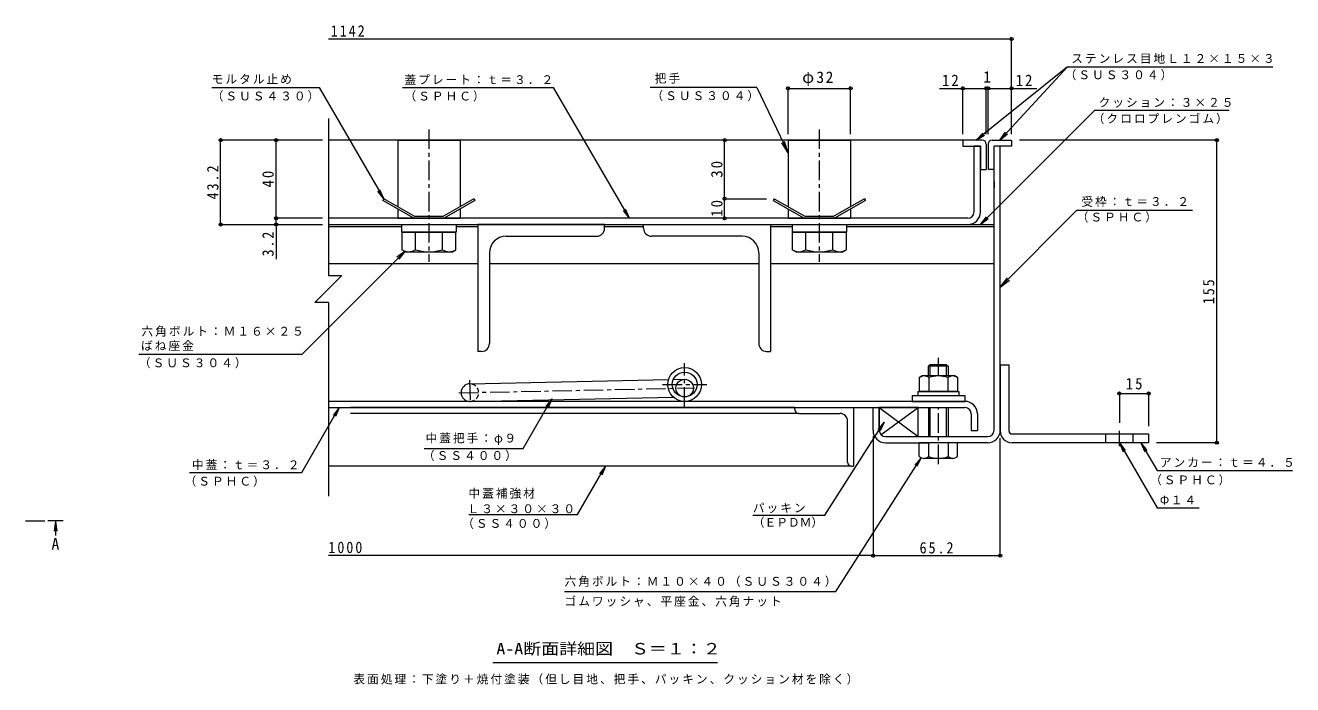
# Model space of a CAD drawing. Units: millimetres on the paper, enlarged 10 times, with parts at other scales. Extents: x -2620 to 2719, y -1962 to 1677.
# Drawn here: x -527 to 2719, y -11 to 1677 of the extents above; entities that cross this region are included whole.
import ezdxf
from ezdxf.enums import TextEntityAlignment as Align

# ---------------------------------------------------------------- set-up
doc = ezdxf.new("R2010")
doc.units = ezdxf.units.MM
doc.header["$LTSCALE"] = 10
doc.header["$PDMODE"] = 32
doc.header["$PDSIZE"] = 8
doc.linetypes.add('CHAIN1', pattern=[8, 5, -1, 1, -1])
doc.linetypes.add('DASHED1', pattern=[1.8, 1.2, -0.6])
for name, color, linetype, lineweight in [('0-2_仕上', 3, 'Continuous', 9), ('0-5_寸法', 7, 'DASHED1', 9), ('D-1', 2, 'Continuous', 9), ('D-2', 3, 'Continuous', 9), ('D-3', 4, 'Continuous', 9), ('D-5', 7, 'Continuous', 9), ('D-6', 6, 'Continuous', 5), ('D-7', 5, 'Continuous', 5), ('D-9', 134, 'Continuous', 5), ('D-A', 3, 'Continuous', 9), ('D-B', 6, 'Continuous', 5), ('D-C', 2, 'Continuous', 9), ('D-E', 3, 'Continuous', 9), ('D-F', 7, 'Continuous', 9)]:
    doc.layers.add(name, color=color, linetype=linetype, lineweight=lineweight)
doc.styles.add('ＭＳ ゴシック', font='')
doc.styles.get('ＭＳ ゴシック').set_extended_font_data('MS Gothic')

msp = doc.modelspace()

# ---------------------------------------------------------------- linework, layer by layer
at = {"layer": '0-2_仕上', "color": 4, "linetype": 'CHAIN1'}
msp.add_line((-527.46, 408.56), (-470.47, 408.56), dxfattribs=at)
at = {"layer": '0-2_仕上', "color": 4}
for q in [(-453.73, 381.77), (-447.21, 381.77), (-450.47, 370.96)]:
    msp.add_line((-450.47, 406.56), q, dxfattribs=at)
msp.add_solid([(-430.47, 406.56), (-430.47, 410.56), (-470.47, 406.56), (-470.47, 410.56)], dxfattribs=at)
at = {"layer": 'D-1'}
for p, q in [((1953.73, 640.09), (1953.73, 1368.09)), ((1969.73, 640.09), (1969.73, 1368.09)), ((1659.73, 640.09), (1659.73, 698.09)), ((1675.73, 624.09), (1937.73, 624.09)), ((1675.73, 608.09), (1786.23, 608.09)), ((1937.73, 608.09), (1836.23, 608.09))]:
    msp.add_line(p, q, dxfattribs=at)
msp.add_lwpolyline([(1643.73, 640.09), (1643.73, 698.09), (1659.73, 698.09)], dxfattribs=at)
for centre, radius, start, end in [((1675.73, 640.09), 32, 180, 270), ((1675.73, 640.09), 16, 180, 270), ((1937.73, 640.09), 16, 270, 0), ((1937.73, 640.09), 32, 270, 0)]:
    msp.add_arc(centre, radius, start, end, dxfattribs=at)
at = {"layer": 'D-2'}
for p, q in [((1918.73, 1368.09), (1902.73, 1368.09)), ((1902.73, 1199.09), (1902.73, 1368.09)), ((1918.73, 1199.09), (1918.73, 1368.09)), ((1886.73, 1183.09), (248.73, 1183.09)), ((248.73, 1167.09), (1886.73, 1167.09))]:
    msp.add_line(p, q, dxfattribs=at)
at = {"layer": 'D-2', "linetype": 'CHAIN1'}
for p, q in [((1161.23, 700.6), (1161.23, 811.58)), ((1104.49, 757.34), (1217.97, 757.34))]:
    msp.add_line(p, q, dxfattribs=at)
at = {"layer": 'D-2'}
for radius in [43.25, 31.75]:
    msp.add_circle((1161.23, 757.34), radius, dxfattribs=at)
for radius in [16, 32]:
    msp.add_arc((1886.73, 1199.09), radius, 270, 0, dxfattribs=at)
at = {"layer": 'D-3'}
for p, q in [((1873.73, 1383.09), (248.73, 1383.09)), ((1923.73, 1383.09), (1873.73, 1383.09)), ((1873.73, 1383.09), (1873.73, 1368.09)), ((1933.73, 1373.09), (1933.73, 1308.09)), ((1938.73, 1373.09), (1938.73, 1308.09)), ((1948.73, 1383.09), (1998.73, 1383.09)), ((1998.73, 1368.09), (1953.73, 1368.09)), ((1953.73, 1308.09), (1953.73, 1368.09)), ((1998.73, 1383.09), (1998.73, 1368.09)), ((1918.73, 1308.09), (1933.73, 1308.09)), ((1953.73, 1308.09), (1938.73, 1308.09)), ((467.39, 1183.09), (388.29, 1228.76)), ((621.67, 1233.09), (543.73, 1188.09)), ((624.17, 1228.76), (545.07, 1183.09)), ((621.67, 1233.09), (624.17, 1228.76)), ((1390.79, 1233.09), (1388.29, 1228.76)), ((1388.29, 1228.76), (1467.39, 1183.09)), ((1390.79, 1233.09), (1468.73, 1188.09)), ((1621.67, 1233.09), (1543.73, 1188.09)), ((1624.17, 1228.76), (1545.07, 1183.09)), ((1621.67, 1233.09), (1624.17, 1228.76)), ((467.39, 1183.09), (545.07, 1183.09)), ((468.73, 1188.09), (543.73, 1188.09)), ((1467.39, 1183.09), (1545.07, 1183.09)), ((1468.73, 1188.09), (1543.73, 1188.09))]:
    msp.add_line(p, q, dxfattribs=at)
for points in [[(1873.73, 1368.09), (1918.73, 1368.09), (1918.73, 1308.09)], [(468.73, 1188.09), (390.79, 1233.09), (388.29, 1228.76)]]:
    msp.add_lwpolyline(points, dxfattribs=at)
for centre, start, end in [((1923.73, 1373.09), 0, 90), ((1948.73, 1373.09), 90, 180)]:
    msp.add_arc(centre, 10, start, end, dxfattribs=at)
at = {"layer": 'D-5'}
for p, q in [((2142.28, 1570.49), (1907.64, 1383.09)), ((2142.28, 1570.49), (1968.76, 1383.09)), ((2142.28, 1570.49), (2668.12, 1570.49)), ((-50.13, 1517.84), (224.87, 1517.84)), ((438.25, 1517.84), (825.43, 1517.84)), ((1019.73, 1183.09), (825.43, 1517.84)), ((1345.81, 1517.84), (1072.56, 1517.84)), ((1345.81, 1517.84), (1426.23, 1350.75)), ((2211.79, 1459.86), (1919.02, 1167.09)), ((2211.79, 1459.86), (2556.32, 1459.86)), ((1907.64, 1383.09), (1924.97, 1401.11)), ((1907.64, 1383.09), (1929.05, 1396.01)), ((1968.76, 1383.09), (1983.21, 1403.49)), ((1968.76, 1383.09), (1987.99, 1399.06)), ((1426.23, 1350.75), (1409.8, 1375.85)), ((1426.23, 1350.75), (1416.86, 1379.25)), ((390.47, 1232.54), (380.85, 1255.61)), ((1019.73, 1183.09), (1004.46, 1202.89)), ((1019.73, 1183.09), (1010.11, 1206.16)), ((2166.12, 1203.47), (1969.73, 1006.4)), ((2166.12, 1203.47), (2462.46, 1203.47)), ((1919.02, 1167.09), (1934.24, 1186.92)), ((1919.02, 1167.09), (1938.85, 1182.31)), ((180.39, 834.45), (444.2, 1098.26)), ((444.2, 1098.26), (424.36, 1083.04)), ((444.2, 1098.26), (428.98, 1078.43)), ((1969.73, 1006.4), (1987.95, 1030.23)), ((1969.73, 1006.4), (1993.5, 1024.7)), ((180.39, 834.45), (-236.6, 834.45)), ((821.24, 720.74), (805.98, 700.94)), ((821.24, 720.74), (811.62, 697.67)), ((180.39, 532.27), (276.63, 698.09)), ((276.63, 698.09), (261.37, 678.29)), ((276.63, 698.09), (267.01, 675.01)), ((1520.49, 422.97), (1672.22, 661.07)), ((1672.22, 661.07), (1656.14, 641.92)), ((1672.22, 661.07), (1661.65, 638.42)), ((2274.73, 608.09), (2284.3, 584.99)), ((2274.73, 608.09), (2289.95, 588.26)), ((2274.73, 608.09), (2371.14, 441.1)), ((2330.03, 608.09), (2371.14, 536.88)), ((2330.03, 608.09), (2339.59, 584.99)), ((2330.03, 608.09), (2345.25, 588.26)), ((1548.27, 226.96), (1766.68, 569.72)), ((1766.68, 569.72), (1750.61, 550.57)), ((1766.68, 569.72), (1756.11, 547.06)), ((-107.34, 532.27), (180.39, 532.27)), ((886.53, 424.14), (958.47, 548.09)), ((958.47, 548.09), (943.2, 528.29)), ((958.47, 548.09), (948.85, 525.01)), ((2371.14, 536.88), (2718.58, 536.88)), ((608.73, 424.14), (886.53, 424.14)), ((1335.92, 422.97), (1520.49, 422.97)), ((2371.14, 441.1), (2479.19, 441.1)), ((853.54, 226.96), (1548.27, 226.96)), ((1245.24, 44.75), (670.24, 44.75))]:
    msp.add_line(p, q, dxfattribs=at)
for points in [[(224.87, 1517.84), (390.47, 1232.54), (375.2, 1252.34)], [(493.85, 593.82), (747.58, 593.82), (821.24, 720.74)]]:
    msp.add_lwpolyline(points, dxfattribs=at)
at = {"layer": 'D-6'}
for p, q in [((1953.73, 1277.09), (1953.73, 1262.09)), ((248.73, 1167.09), (1953.73, 1167.09)), ((248.73, 1162.09), (436.23, 1162.09)), ((576.23, 1162.09), (631.23, 1162.09)), ((956.23, 1162.09), (1056.23, 1162.09)), ((1381.23, 1162.09), (1436.23, 1162.09)), ((1576.23, 1162.09), (1953.73, 1162.09)), ((248.73, 1067.09), (631.23, 1067.09)), ((661.23, 1067.09), (1351.23, 1067.09)), ((1381.23, 1067.09), (1953.73, 1067.09)), ((610.76, 759.08), (1119.79, 769.73)), ((1132.11, 769.99), (1160.76, 770.58)), ((611.7, 714.09), (1132.53, 724.98)), ((1161.23, 725.58), (1161.7, 725.59)), ((1659.73, 698.09), (1659.73, 640.09)), ((1664.25, 628.95), (1759.73, 698.09))]:
    msp.add_line(p, q, dxfattribs=at)
at = {"layer": 'D-6', "linetype": 'CHAIN1'}
for p, q in [((582.71, 736), (1186.51, 748.62)), ((610.57, 768.09), (611.82, 708.22))]:
    msp.add_line(p, q, dxfattribs=at)
at = {"layer": 'D-6'}
msp.add_lwpolyline([(1675.73, 624.09), (1759.73, 624.09), (1759.73, 698.09), (1659.73, 698.09), (1759.73, 624.09)], dxfattribs=at)
msp.add_circle((1161.23, 748.09), 22.5, dxfattribs=at)
msp.add_arc((611.23, 736.59), 22.5, 90, 270, dxfattribs=at)
at = {"layer": 'D-6', "linetype": 'DASHED1'}
msp.add_arc((611.23, 736.59), 22.5, 270, 90, dxfattribs=at)
at = {"layer": 'D-7', "linetype": 'CHAIN1'}
for p, q in [((1811.23, 779.09), (1811.23, 825.75)), ((1811.23, 553.7), (1811.23, 698.09))]:
    msp.add_line(p, q, dxfattribs=at)
at = {"layer": 'D-7', "color": 2, "lineweight": 9}
for p, q in [((1762.15, 775.29), (1768.73, 779.09)), ((1853.73, 779.09), (1768.73, 779.09)), ((1762.15, 775.29), (1762.15, 739.09)), ((1786.69, 775.29), (1786.69, 739.09)), ((1835.77, 775.29), (1835.77, 739.09))]:
    msp.add_line(p, q, dxfattribs=at)
at = {"layer": 'D-7'}
for p, q in [((1790.29, 808.09), (1786.23, 804.03)), ((1836.23, 804.03), (1786.23, 804.03)), ((1786.23, 779.09), (1786.23, 804.03)), ((1832.17, 808.09), (1790.29, 808.09)), ((1790.29, 779.09), (1790.29, 808.09)), ((1832.17, 808.09), (1836.23, 804.03)), ((1832.17, 779.09), (1832.17, 808.09)), ((1836.23, 804.03), (1836.23, 780.59)), ((1836.23, 804.03), (1836.23, 779.09)), ((1786.23, 698.09), (1786.23, 624.09)), ((1790.29, 624.09), (1790.29, 698.09)), ((1832.17, 624.09), (1832.17, 698.09)), ((1836.23, 698.09), (1836.23, 624.09)), ((1860.23, 608.09), (1762.23, 608.09)), ((1762.23, 572.56), (1762.23, 608.09)), ((1786.23, 608.09), (1786.23, 572.56)), ((1836.23, 608.09), (1836.23, 572.56)), ((1860.23, 572.56), (1860.23, 608.09)), ((1848.23, 568.09), (1774.23, 568.09))]:
    msp.add_line(p, q, dxfattribs=at)
at = {"layer": 'D-7', "color": 134}
for p, q in [((1743.73, 729.09), (1743.73, 714.09)), ((1743.73, 729.09), (1878.73, 729.09)), ((1878.73, 729.09), (1878.73, 714.09)), ((1743.73, 714.09), (1878.73, 714.09))]:
    msp.add_line(p, q, dxfattribs=at)
at = {"layer": 'D-7', "color": 6}
for p, q in [((1758.73, 739.09), (1758.73, 729.09)), ((1758.73, 729.09), (1863.73, 729.09))]:
    msp.add_line(p, q, dxfattribs=at)
at = {"layer": 'D-7', "color": 2, "lineweight": 9}
msp.add_lwpolyline([(1853.73, 779.09), (1860.3, 775.29), (1860.3, 739.09), (1762.15, 739.09)], dxfattribs=at)
at = {"layer": 'D-7', "color": 6}
msp.add_lwpolyline([(1758.73, 739.09), (1863.73, 739.09), (1863.73, 729.09)], dxfattribs=at)
at = {"layer": 'D-7', "color": 2, "lineweight": 9}
for centre, radius, start, end in [((1776.64, 750.21), 28.97, 94.38438, 120), ((1773.66, 754.89), 24.21, 57.42749, 88.18784), ((1811.23, 697.89), 81.2, 72.41188, 107.5881), ((1848.8, 754.89), 24.21, 91.81215, 122.57249), ((1845.82, 750.21), 28.97, 59.99998, 85.6156)]:
    msp.add_arc(centre, radius, start, end, dxfattribs=at)
at = {"layer": 'D-7'}
for centre, radius, start, end in [((1774.23, 586.42), 18.33, 229.1022, 310.89809), ((1811.23, 640.17), 72.08, 249.70546, 290.29454), ((1848.23, 586.42), 18.33, 229.10191, 310.8978)]:
    msp.add_arc(centre, radius, start, end, dxfattribs=at)
at = {"layer": 'D-9'}
for p, q in [((631.23, 1167.09), (631.23, 842.09)), ((956.23, 1167.09), (631.23, 1167.09)), ((703.73, 1137.09), (936.28, 1137.09)), ((956.23, 1157.04), (956.23, 1167.09)), ((1056.23, 1167.09), (1381.23, 1167.09)), ((1056.23, 1157.04), (1056.23, 1167.09)), ((1308.73, 1137.09), (1076.18, 1137.09)), ((1381.23, 1167.09), (1381.23, 842.09)), ((661.23, 1094.59), (661.23, 862.04)), ((1351.23, 1094.59), (1351.23, 862.04)), ((641.28, 842.09), (631.23, 842.09)), ((1371.18, 842.09), (1381.23, 842.09))]:
    msp.add_line(p, q, dxfattribs=at)
for centre, radius, start, end in [((703.73, 1094.59), 42.5, 90, 180), ((936.23, 1157.09), 20, 270.13706, 359.86294), ((1076.23, 1157.09), 20, 180.13706, 269.86294), ((1308.73, 1094.59), 42.5, 0, 90), ((641.23, 862.09), 20, 270.13706, 359.86294), ((1371.23, 862.09), 20, 180.13706, 269.86294)]:
    msp.add_arc(centre, radius, start, end, dxfattribs=at)
at = {"layer": 'D-A'}
for p, q in [((1879.23, 714.09), (248.73, 714.09)), ((248.73, 698.09), (1879.23, 698.09)), ((1895.23, 682.09), (1895.23, 639.09)), ((1911.23, 682.09), (1911.23, 639.09)), ((1895.23, 639.09), (1911.23, 639.09))]:
    msp.add_line(p, q, dxfattribs=at)
for radius in [32, 16]:
    msp.add_arc((1879.23, 682.09), radius, 0, 90, dxfattribs=at)
at = {"layer": 'D-B'}
for p, q in [((1443.73, 698.09), (305.25, 698.09)), ((1453.73, 683.09), (305.25, 683.09)), ((1443.73, 698.09), (1593.73, 698.09)), ((1443.73, 693.09), (1443.73, 698.09)), ((1453.73, 683.09), (1558.73, 683.09)), ((1593.73, 698.09), (1593.73, 548.09)), ((1578.73, 558.09), (1578.73, 663.09)), ((1588.73, 548.09), (248.73, 548.09)), ((1588.73, 548.09), (1593.73, 548.09))]:
    msp.add_line(p, q, dxfattribs=at)
for centre, radius, start, end in [((1453.73, 693.09), 10, 180, 270), ((1558.73, 663.09), 20, 0, 90), ((1588.73, 558.09), 10, 180, 270)]:
    msp.add_arc(centre, radius, start, end, dxfattribs=at)
at = {"layer": 'D-C', "linetype": 'CHAIN1'}
for p, q in [((506.23, 1410.77), (506.23, 1071.46)), ((1506.23, 1410.77), (1506.23, 1071.46))]:
    msp.add_line(p, q, dxfattribs=at)
at = {"layer": 'D-C'}
for p, q in [((426.23, 1383.09), (426.23, 1212.63)), ((426.23, 1383.09), (586.23, 1383.09)), ((586.23, 1383.09), (586.23, 1212.63)), ((1426.23, 1383.09), (1426.23, 1212.63)), ((1426.23, 1383.09), (1586.23, 1383.09)), ((1586.23, 1383.09), (1586.23, 1212.63)), ((426.23, 1206.85), (426.23, 1183.09)), ((586.23, 1206.85), (586.23, 1183.09)), ((1426.23, 1206.85), (1426.23, 1183.09)), ((1586.23, 1206.85), (1586.23, 1183.09)), ((426.23, 1183.09), (586.23, 1183.09)), ((1426.23, 1183.09), (1586.23, 1183.09))]:
    msp.add_line(p, q, dxfattribs=at)
at = {"layer": 'D-C', "color": 134, "lineweight": 5}
for p, q in [((436.23, 1167.09), (436.23, 1147.09)), ((436.23, 1167.09), (576.23, 1167.09)), ((436.23, 1147.09), (576.23, 1147.09)), ((576.23, 1167.09), (576.23, 1147.09)), ((1436.23, 1167.09), (1436.23, 1147.09)), ((1436.23, 1167.09), (1576.23, 1167.09)), ((1436.23, 1147.09), (1576.23, 1147.09)), ((1576.23, 1167.09), (1576.23, 1147.09))]:
    msp.add_line(p, q, dxfattribs=at)
at = {"layer": 'D-C', "color": 5, "lineweight": 5}
for p, q in [((436.95, 1147.09), (436.95, 1102.45)), ((575.51, 1147.09), (436.95, 1147.09)), ((471.59, 1102.45), (471.59, 1147.09)), ((540.87, 1102.45), (540.87, 1147.09)), ((575.51, 1102.45), (575.51, 1147.09)), ((1436.95, 1147.09), (1436.95, 1102.45)), ((1575.51, 1147.09), (1436.95, 1147.09)), ((1471.59, 1102.45), (1471.59, 1147.09)), ((1540.87, 1102.45), (1540.87, 1147.09)), ((1575.51, 1102.45), (1575.51, 1147.09)), ((446.23, 1097.09), (436.95, 1102.45)), ((1446.23, 1097.09), (1436.95, 1102.45))]:
    msp.add_line(p, q, dxfattribs=at)
for points in [[(446.23, 1097.09), (566.23, 1097.09), (575.51, 1102.45)], [(1446.23, 1097.09), (1566.23, 1097.09), (1575.51, 1102.45)]]:
    msp.add_lwpolyline(points, dxfattribs=at)
for centre, radius, start, end in [((457.39, 1137.86), 40.89, 240, 265.61574), ((453.19, 1131.26), 34.18, 271.81354, 302.57069), ((506.23, 1211.73), 114.64, 252.41203, 287.58795), ((559.27, 1131.26), 34.18, 237.42929, 268.18645), ((555.06, 1137.86), 40.89, 274.38425, 299.99998), ((1457.39, 1137.86), 40.89, 240, 265.61574), ((1453.19, 1131.26), 34.18, 271.81354, 302.57069), ((1506.23, 1211.73), 114.64, 252.41203, 287.58795), ((1559.27, 1131.26), 34.18, 237.42929, 268.18645), ((1555.06, 1137.86), 40.89, 274.38425, 299.99998)]:
    msp.add_arc(centre, radius, start, end, dxfattribs=at)
at = {"layer": 'D-E'}
for p, q in [((1969.73, 808.09), (1969.73, 640.09)), ((1969.73, 808.09), (1992.23, 808.09)), ((1992.23, 638.09), (1992.23, 808.09)), ((1999.73, 630.59), (2349.73, 630.59)), ((2239.73, 608.09), (2239.73, 630.59)), ((2309.73, 608.09), (2309.73, 630.59)), ((2349.73, 630.59), (2349.73, 608.09)), ((2349.73, 608.09), (1999.73, 608.09))]:
    msp.add_line(p, q, dxfattribs=at)
at = {"layer": 'D-E', "linetype": 'CHAIN1'}
msp.add_line((2274.73, 599.36), (2274.73, 638.8), dxfattribs=at)
at = {"layer": 'D-E'}
for radius, start in [(30, 176.17647), (7.5, 180.00027)]:
    msp.add_arc((1999.73, 638.09), radius, start, 270, dxfattribs=at)
at = {"layer": 'D-F'}
for p, q in [((1998.73, 1642.08), (248.73, 1642.08)), ((1998.73, 1398.09), (1998.73, 1647.08)), ((1426.23, 1398.09), (1426.23, 1520.71)), ((1426.23, 1515.71), (1586.23, 1515.71)), ((1586.23, 1398.09), (1586.23, 1520.71)), ((1814.16, 1515.71), (1933.73, 1515.71)), ((1873.73, 1398.09), (1873.73, 1520.71)), ((1933.73, 1398.09), (1933.73, 1520.71)), ((1933.73, 1515.71), (1938.73, 1515.71)), ((1938.73, 1398.09), (1938.73, 1520.71)), ((1938.73, 1515.71), (2063.08, 1515.71)), ((248.73, 1438.85), (248.73, 1036.33)), ((233.73, 1383.09), (-30.42, 1383.09)), ((-27.42, 1167.09), (-27.42, 1383.09)), ((115.08, 1183.09), (115.08, 1383.09)), ((1263.57, 1233.09), (1263.57, 1383.09)), ((2527.36, 1383.09), (2018.73, 1383.09)), ((2524.36, 608.09), (2524.36, 1383.09)), ((1260.57, 1233.09), (1370.79, 1233.09)), ((1263.57, 1183.09), (1263.57, 1233.09)), ((233.73, 1183.09), (110.08, 1183.09)), ((115.08, 1167.09), (115.08, 1183.09)), ((-30.42, 1167.09), (233.73, 1167.09)), ((115.08, 1167.09), (115.08, 1078.58)), ((283.14, 1036.33), (214.32, 967.51)), ((248.73, 1036.33), (283.14, 1036.33)), ((248.73, 967.51), (214.32, 967.51)), ((248.73, 967.51), (248.73, 471.55)), ((2274.73, 737.34), (2274.73, 658.8)), ((2274.73, 734.34), (2349.73, 734.34)), ((2349.73, 737.34), (2349.73, 650.59)), ((1643.72, 625.09), (1643.72, 314.19)), ((1969.73, 316.19), (1969.73, 620.09)), ((2527.36, 608.09), (2369.73, 608.09)), ((1643.72, 319.19), (248.73, 319.19)), ((1643.72, 319.19), (1969.73, 319.19))]:
    msp.add_line(p, q, dxfattribs=at)
for p in [(1998.73, 1642.08), (1426.23, 1515.71), (1586.23, 1515.71), (1873.73, 1515.71), (1933.73, 1515.71), (1938.73, 1515.71), (1998.73, 1515.71), (-27.42, 1383.09), (115.08, 1383.09), (1263.57, 1383.09), (2524.36, 1383.09), (1263.57, 1233.09), (-27.42, 1167.09), (115.08, 1183.09), (115.08, 1167.09), (1263.57, 1183.09), (2274.73, 734.34), (2349.73, 734.34), (2524.36, 608.09), (1643.72, 319.19), (1969.73, 319.19)]:
    msp.add_point(p, dxfattribs=at)

# ---------------------------------------------------------------- texts
at = {"layer": '0-5_寸法', "color": 2, "style": 'ＭＳ ゴシック'}
msp.add_text('A', height=29.33, dxfattribs=at).set_placement((-460.47, 325.86), align=Align.BOTTOM_LEFT)
at = {"layer": 'D-5', "style": 'ＭＳ ゴシック'}
msp.add_text('（ＥＰＤＭ）', height=21.99, dxfattribs=at).set_placement((1335.92, 386.41), align=Align.BOTTOM_LEFT)
at = {"layer": 'D-5', "color": 2, "style": 'ＭＳ ゴシック', "width": 1.15}
msp.add_text('A-A断面詳細図\u3000Ｓ＝１：２', height=29.33, dxfattribs=at).set_placement((678.99, 57.25), align=Align.BOTTOM_LEFT)
at = {"layer": 'D-5', "char_height": 21.99, "attachment_point": 7, "style": 'ＭＳ ゴシック'}
for s, insert in [('\\T1.17;ステンレス目地Ｌ１２×１５×３', (2151.47, 1578.66)), ('\\T1.17;（ＳＵＳ３０４）', (2134.63, 1536.22)), ('\\T1.17;モルタル止め', (-50.13, 1526.84)), ('\\T1.17;蓋プレート：ｔ＝３．２', (443.58, 1525.39)), ('\\T1.17;把手', (1084.65, 1527.68)), ('\\T1.17;（ＳＵＳ４３０）', (-50.13, 1481.93)), ('\\T1.17;（ＳＰＨＣ）', (443.58, 1481.72)), ('\\T1.17;（ＳＵＳ３０４）', (1076.24, 1482.77)), ('\\T1.17;クッション：３×２５', (2221.34, 1466.19)), ('\\T1.17;（クロロプレンゴム）', (2206.52, 1424.09)), ('\\T1.17;受枠：ｔ＝３．２', (2177.62, 1212.03)), ('\\T1.17;（ＳＰＨＣ）', (2165.46, 1171.88)), ('\\T1.17;六角ボルト：Ｍ１６×２５', (-230.07, 879.8)), ('\\T1.17;ばね座金', (-231.12, 843.08)), ('\\T1.17;（ＳＵＳ３０４）', (-236.6, 798.59)), ('\\T1.17;中蓋把手：φ９', (497.57, 602.71)), ('\\T1.17;（ＳＳ４００）', (490.92, 561.17)), ('\\T1.17;中蓋：ｔ＝３．２', (-100.9, 537.96)), ('\\T1.17;アンカー：ｔ＝４．５', (2378.44, 545.4)), ('\\T1.17;（ＳＰＨＣ）', (-119.58, 495.4)), ('\\T1.17;（ＳＰＨＣ）', (2353.46, 498.8)), ('\\T1.17;中蓋補強材', (607.44, 464.64)), ('\\T1.17;Φ１４', (2378.44, 449.62)), ('\\T1.17;Ｌ３×３０×３０', (605.1, 427.45)), ('\\T1.17;パッキン', (1335.92, 427.79)), ('\\T1.17;（ＳＳ４００）', (591.26, 387.31)), ('\\T1.17;六角ボルト：Ｍ１０×４０（ＳＵＳ３０４）', (853.54, 238.98)), ('\\T1.17;ゴムワッシャ、平座金、六角ナット', (853.54, 188.16)), ('\\T1.17;表面処理：下塗り＋焼付塗装（但し目地、把手、パッキン、クッション材を除く）', (312.74, -11.38))]:
    msp.add_mtext(s, dxfattribs=dict(at, insert=insert))
at = {"layer": 'D-F', "color": 2, "style": 'ＭＳ ゴシック'}
msp.add_text('1', height=29.33, dxfattribs=at).set_placement((1926.23, 1521.71), align=Align.BOTTOM_LEFT)
at = {"layer": 'D-F', "color": 2, "char_height": 29.33, "attachment_point": 7, "style": 'ＭＳ ゴシック'}
for s, insert in [('\\T1.28;\\W0.9;1142', (254.9, 1648.08)), ('\\T1.19;φ32', (1462.48, 1521.71)), ('\\T1.27;\\W0.95;12', (1820.27, 1521.71)), ('\\T1.27;\\W0.95;12', (2009.01, 1521.71)), ('\\T1.27;\\W0.95;15', (2290.98, 744.34)), ('\\T1.28;\\W0.9;1000', (248.73, 325.19)), ('\\T1.28;\\W0.9;65.2', (1762.98, 324.19))]:
    msp.add_mtext(s, dxfattribs=dict(at, insert=insert))
at = {"layer": 'D-F', "color": 2, "char_height": 29.33, "attachment_point": 7, "rotation": 90, "style": 'ＭＳ ゴシック'}
for s, insert in [('\\T1.28;\\W0.9;43.2', (-32.42, 1231.34)), ('\\T1.27;\\W0.95;40', (109.08, 1261.84)), ('\\T1.27;\\W0.95;30', (1258.57, 1286.84)), ('\\T1.27;\\W0.95;10', (1258.57, 1186.84)), ('\\T1.27;\\W0.9;3.2', (109.08, 1085.13)), ('\\T1.27;\\W0.9;155', (2518.36, 963.09))]:
    msp.add_mtext(s, dxfattribs=dict(at, insert=insert))

doc.saveas('drawing.dxf')
